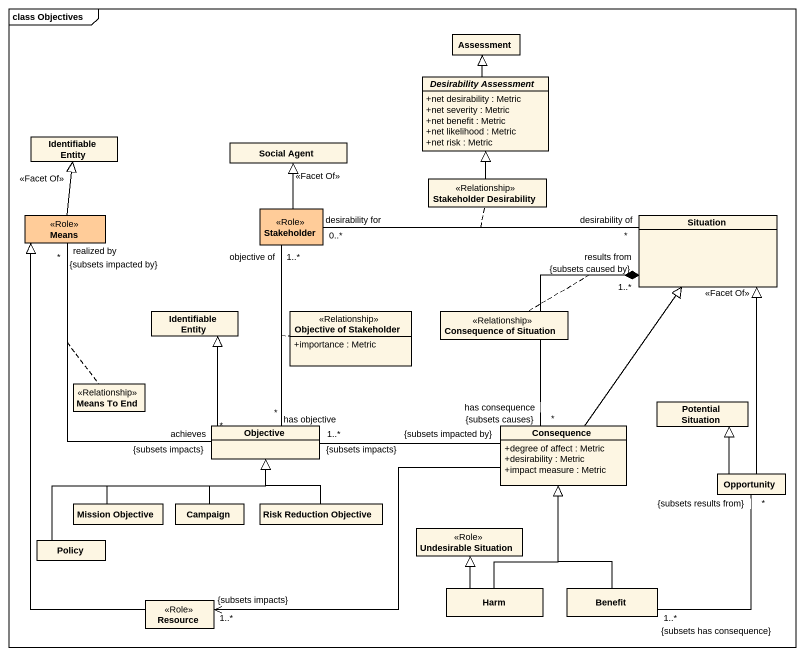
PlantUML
@startuml
mainframe class Objectives
hide circle
hide empty members
skinparam classAttributeIconSize 0
class Assessment
abstract class "Desirability Assessment" as Desirability_Assessment {
  +net desirability : Metric
  +net severity : Metric
  +net benefit : Metric
  +net likelihood : Metric
  +net risk : Metric
}
class "Identifiable Entity" as Identifiable_Entity
class "Social Agent" as Social_Agent
class Stakeholder <<Role>> #FFCC99
class "Stakeholder Desirability" as Stakeholder_Desirability <<Relationship>>
class Means <<Role>> #FFCC99
class Situation
class "Identifiable Entity" as Identifiable_Entity_2
class "Objective of Stakeholder" as Objective_of_Stakeholder <<Relationship>> {
  +importance : Metric
}
class "Consequence of Situation" as Consequence_of_Situation <<Relationship>>
class "Means To End" as Means_To_End <<Relationship>>
class "Potential Situation" as Potential_Situation
class Objective
class Consequence {
  +degree of affect : Metric
  +desirability : Metric
  +impact measure : Metric
}
class Opportunity
class "Mission Objective" as Mission_Objective
class Campaign
class "Risk Reduction Objective" as Risk_Reduction_Objective
class Policy
class "Undesirable Situation" as Undesirable_Situation <<Role>>
class Harm
class Benefit
class Resource <<Role>>
Desirability_Assessment -up-|> Assessment
Stakeholder -up-|> Social_Agent : <<Facet Of>>
Stakeholder "desirability for\n0..*" -right- "desirability of\n*" Situation
(Stakeholder, Situation) .. Stakeholder_Desirability
Stakeholder "objective of\n1..*" -- "has objective\n*" Objective
(Stakeholder, Objective) .. Objective_of_Stakeholder
Stakeholder_Desirability -up-|> Desirability_Assessment
Means -up-|> Identifiable_Entity : <<Facet Of>>
Means "realized by\n*\n{subsets impacted by}" -- "achieves\n*\n{subsets impacts}" Objective
(Means, Objective) .. Means_To_End
Situation "results from\n1..*\n{subsets caused by}" *-- "has consequence\n*\n{subsets causes}" Consequence
(Situation, Consequence) .. Consequence_of_Situation
Objective -up-|> Identifiable_Entity_2
Consequence -up-|> Situation
Consequence "{subsets impacted by}" -left- "1..*\n{subsets impacts}" Objective
Consequence -left-> "1..*\n{subsets impacts}" Resource
Opportunity -up-|> Situation : <<Facet Of>>
Opportunity -up-|> Potential_Situation
Opportunity "{subsets results from}\n*" -- "1..*\n{subsets has consequence}" Benefit
Mission_Objective -right-|> Objective
Campaign -up-|> Objective
Risk_Reduction_Objective -up-|> Objective
Policy -right-|> Objective
Harm -up-|> Consequence
Harm -up-|> Undesirable_Situation
Benefit -up-|> Consequence
Resource -up-|> Means
@enduml
